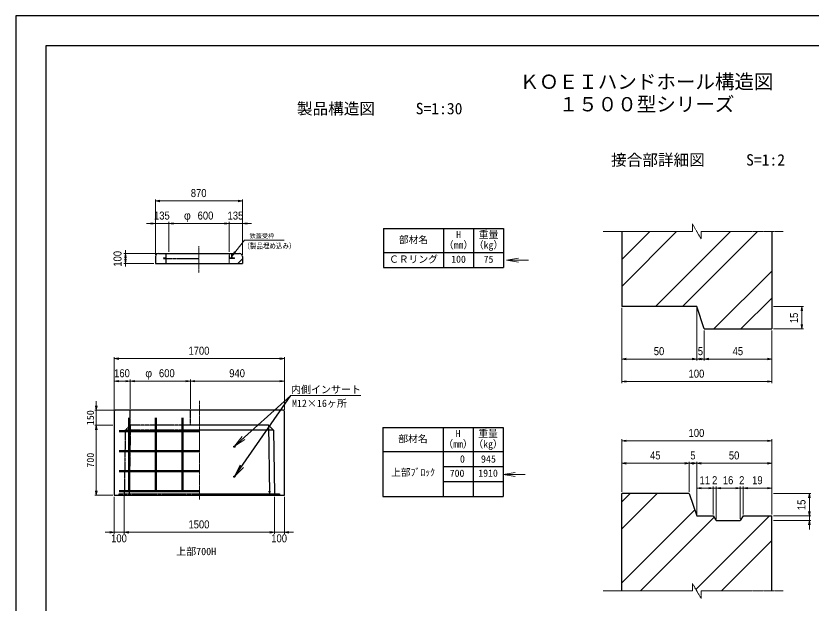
# Model space of a CAD drawing. Units: millimetres, scale not verified. Extents: x -210 to 210, y -148 to 148.
# Drawn here: x -210 to 54.8, y -47.2 to 148.5 of the extents above; entities that cross this region are included whole.
import ezdxf
from ezdxf.enums import TextEntityAlignment as Align

# ---------------------------------------------------------------- set-up
doc = ezdxf.new("R2010")
doc.units = ezdxf.units.MM
doc.linetypes.add('USER1', pattern=[12.95, 6.35, -3.175, 0.25, -3.175])
doc.linetypes.add('USER2', pattern=[4.7625, 3.175, -1.5875])
doc.layers.add('0-0', color=7, linetype='Continuous')
for name, color, linetype, lineweight in [('0-1_0', 9, 'Continuous', 25), ('0-2_dims', 2, 'Continuous', 13), ('0-3_pen1実線', 4, 'Continuous', 13), ('0-4_pen2実線', 3, 'Continuous', 13), ('0-5_pen3実線', 7, 'Continuous', 25), ('0-6_pen4実線', 6, 'Continuous', 25), ('0-7_pen1一点', 4, 'USER1', 13), ('0-8_pen2破線', 3, 'USER2', 25), ('0-9_鉄筋１', 7, 'Continuous', 50), ('0-A_鉄筋２', 7, 'Continuous', 50)]:
    doc.layers.add(name, color=color, linetype=linetype, lineweight=lineweight)
doc.styles.add('ＭＳ ゴシック', font='')
doc.styles.add('ＭＳ Ｐゴシック', font='')
doc.styles.get('ＭＳ ゴシック').set_extended_font_data('MS Gothic')
doc.styles.get('ＭＳ Ｐゴシック').set_extended_font_data('MS PGothic')

# ---------------------------------------------------------------- blocks, each defined once
blk = doc.blocks.new('部分図 1')
at = {"layer": '0-1_0'}
blk.add_lwpolyline([(0, 0), (12600, 0), (12600, 8910), (0, 8910)], close=True, dxfattribs=at)
at = {"layer": '0-2_dims'}
for p, q in [((1394.07, 6519.59), (1394.07, 7074.54)), ((2264.07, 6534.59), (2264.07, 7074.54)), ((1394.07, 7059.54), (2264.07, 7059.54)), ((1394.07, 6834.54), (1304.07, 6834.54)), ((1394.07, 6519.59), (1394.07, 6849.54)), ((1529.07, 6834.54), (1394.07, 6834.54)), ((1529.07, 6549.59), (1529.07, 6849.54)), ((1529.07, 6549.59), (1529.07, 6849.54)), ((1529.07, 6834.54), (2129.07, 6834.54)), ((1529.07, 6834.54), (1619.07, 6834.54)), ((2129.07, 6834.54), (2039.07, 6834.54)), ((2129.07, 6549.59), (2129.07, 6849.54)), ((2129.07, 6549.59), (2129.07, 6849.54)), ((2129.07, 6834.54), (2264.07, 6834.54)), ((2264.07, 6519.59), (2264.07, 6849.54)), ((2264.07, 6834.54), (2354.07, 6834.54)), ((1409.07, 6534.59), (1079.13, 6534.59)), ((1094.13, 6534.59), (1094.13, 6566.41)), ((1094.13, 6534.59), (1094.13, 6434.59)), ((1379.07, 6434.59), (1079.13, 6434.59)), ((1094.13, 6434.59), (1094.13, 6402.78)), ((6052.03, 5989.69), (6052.03, 5464.03)), ((6052.03, 5989.69), (6052.03, 5239.03)), ((6802.03, 5989.69), (6802.03, 5464.03)), ((6802.03, 5989.69), (6802.03, 5464.03)), ((7567.03, 6004.69), (7867.12, 6004.69)), ((7852.12, 6004.69), (7852.12, 5779.69)), ((6877.03, 5764.69), (6877.03, 5464.03)), ((6877.03, 5764.69), (6877.03, 5464.03)), ((7552.03, 5764.69), (7552.03, 5464.03)), ((7552.03, 5764.69), (7552.03, 5239.03)), ((7567.03, 5779.69), (7867.12, 5779.69)), ((983, 4973), (983, 5498.51)), ((2683, 5483.51), (983, 5483.51)), ((2683, 4973), (2683, 5498.51)), ((6802.03, 5479.03), (6052.03, 5479.03)), ((6877.03, 5479.03), (6802.03, 5479.03)), ((6877.03, 5479.03), (7552.03, 5479.03)), ((983, 5258.51), (981.18, 5258.51)), ((983, 4973), (983, 5273.51)), ((1143, 5258.51), (983, 5258.51)), ((1143, 4983), (1143, 5273.51)), ((1143, 4983), (1143, 5273.51)), ((1143, 5258.51), (1144.82, 5258.51)), ((1143, 5258.51), (1743, 5258.51)), ((1743, 4983), (1743, 5273.51)), ((1743, 4983), (1743, 5273.51)), ((1743, 5258.51), (2683, 5258.51)), ((2683, 4973), (2683, 5273.51)), ((7552.03, 5254.03), (6052.03, 5254.03)), ((6052.03, 4150.99), (6052.03, 4676.54)), ((6052.03, 4661.54), (7552.03, 4661.54)), ((7552.03, 3925.99), (7552.03, 4676.54)), ((6052.03, 4150.99), (6052.03, 4451.54)), ((6727.03, 4150.99), (6727.03, 4451.54)), ((6727.03, 4150.99), (6727.03, 4451.54)), ((6802.03, 3925.99), (6802.03, 4451.54)), ((6802.03, 3925.99), (6802.03, 4451.54)), ((7552.03, 3925.99), (7552.03, 4451.54)), ((6727.03, 4436.54), (6052.03, 4436.54)), ((6727.03, 4436.54), (6802.03, 4436.54)), ((7552.03, 4436.54), (6802.03, 4436.54)), ((6802.03, 3925.99), (6802.03, 4203.77)), ((6967.03, 4188.77), (6802.03, 4188.77)), ((6967.03, 4188.77), (6877.03, 4188.77)), ((6967.03, 3925.99), (6967.03, 4203.77)), ((6967.03, 3925.99), (6967.03, 4203.77)), ((6967.03, 4188.77), (6997.03, 4188.77)), ((6997.03, 3884.74), (6997.03, 4203.77)), ((6997.03, 3880.99), (6997.03, 4203.77)), ((6997.03, 4188.77), (7087.03, 4188.77)), ((6997.03, 4188.77), (7237.03, 4188.77)), ((7237.03, 4188.77), (7147.03, 4188.77)), ((7237.03, 3880.99), (7237.03, 4203.77)), ((7237.03, 3880.99), (7237.03, 4203.77)), ((7237.03, 4188.77), (7267.03, 4188.77)), ((7267.03, 3925.99), (7267.03, 4203.77)), ((7267.03, 3925.99), (7267.03, 4203.77)), ((7267.03, 4188.77), (7357.03, 4188.77)), ((7267.03, 4188.77), (7552.03, 4188.77)), ((7552.03, 3925.99), (7552.03, 4203.77)), ((7567.03, 4135.99), (7942.12, 4135.99)), ((7927.12, 4135.99), (7927.12, 3910.99)), ((983, 4103), (983, 3732)), ((1083, 4118), (1083, 3732)), ((1083, 4118), (1083, 3732)), ((2583, 4103), (2583, 3732)), ((2583, 4103), (2583, 3732)), ((2683, 4103), (2683, 3732)), ((7927.12, 3910.99), (7927.12, 4000.99)), ((7567.03, 3910.99), (7942.12, 3910.99)), ((7567.03, 3910.99), (7942.12, 3910.99)), ((7927.12, 3910.99), (7927.12, 3865.99)), ((7567.03, 3865.99), (7942.12, 3865.99)), ((7927.12, 3865.99), (7927.12, 3775.99)), ((983, 3747), (893, 3747)), ((1083, 3747), (983, 3747)), ((1083, 3747), (1173, 3747)), ((1083, 3747), (2583, 3747)), ((2583, 3747), (2493, 3747)), ((2583, 3747), (2683, 3747)), ((2683, 3747), (2773, 3747))]:
    blk.add_line(p, q, dxfattribs=at)
at = {"layer": '0-2_dims', "lineweight": 18}
for p, q in [((2330.09, 6667.95), (2681.55, 6667.95)), ((4899.5, 6466.52), (5121.43, 6466.52)), ((803, 4968), (803, 5058)), ((978, 4968), (788, 4968)), ((803, 4968), (803, 4818)), ((968, 4818), (788, 4818)), ((968, 4818), (788, 4818)), ((803, 4818), (803, 4728)), ((803, 4818), (803, 4118)), ((4866.5, 4326.06), (5088.43, 4326.06)), ((968, 4118), (788, 4118))]:
    blk.add_line(p, q, dxfattribs=at)
at = {"layer": '0-2_dims'}
for points in [[(1439.07, 7067.04), (1394.07, 7059.54), (1439.07, 7052.04)], [(2219.07, 7052.04), (2264.07, 7059.54), (2219.07, 7067.04)], [(1349.07, 6827.04), (1394.07, 6834.54), (1349.07, 6842.04)], [(1574.07, 6842.04), (1529.07, 6834.54), (1574.07, 6827.04)], [(1574.07, 6842.04), (1529.07, 6834.54), (1574.07, 6827.04)], [(2084.07, 6827.04), (2129.07, 6834.54), (2084.07, 6842.04)], [(2084.07, 6827.04), (2129.07, 6834.54), (2084.07, 6842.04)], [(2309.07, 6842.04), (2264.07, 6834.54), (2309.07, 6827.04)], [(2161.07, 6512.59), (2285.09, 6667.95), (2330.09, 6667.95)], [(1101.63, 6489.59), (1094.13, 6534.59), (1086.63, 6489.59)], [(2183.28, 6552.44), (2161.07, 6512.59), (2195.01, 6543.08)], [(1086.63, 6479.59), (1094.13, 6434.59), (1101.63, 6479.59)], [(7859.62, 5959.69), (7852.12, 6004.69), (7844.62, 5959.69)], [(7844.62, 5824.69), (7852.12, 5779.69), (7859.62, 5824.69)], [(1028, 5491.01), (983, 5483.51), (1028, 5476.01)], [(2638, 5476.01), (2683, 5483.51), (2638, 5491.01)], [(6097.03, 5486.53), (6052.03, 5479.03), (6097.03, 5471.53)], [(6757.03, 5471.53), (6802.03, 5479.03), (6757.03, 5486.53)], [(6847.03, 5486.53), (6802.03, 5479.03), (6847.03, 5471.53)], [(6832.03, 5471.53), (6877.03, 5479.03), (6832.03, 5486.53)], [(6922.03, 5486.53), (6877.03, 5479.03), (6922.03, 5471.53)], [(7507.03, 5471.53), (7552.03, 5479.03), (7507.03, 5486.53)], [(1028, 5266.01), (983, 5258.51), (1028, 5251.01)], [(1098, 5251.01), (1143, 5258.51), (1098, 5266.01)], [(1188, 5266.01), (1143, 5258.51), (1188, 5251.01)], [(1698, 5251.01), (1743, 5258.51), (1698, 5266.01)], [(1788, 5266.01), (1743, 5258.51), (1788, 5251.01)], [(2638, 5251.01), (2683, 5258.51), (2638, 5266.01)], [(6097.03, 5261.53), (6052.03, 5254.03), (6097.03, 5246.53)], [(7507.03, 5246.53), (7552.03, 5254.03), (7507.03, 5261.53)], [(6097.03, 4669.04), (6052.03, 4661.54), (6097.03, 4654.04)], [(7507.03, 4654.04), (7552.03, 4661.54), (7507.03, 4669.04)], [(6097.03, 4444.04), (6052.03, 4436.54), (6097.03, 4429.04)], [(6682.03, 4429.04), (6727.03, 4436.54), (6682.03, 4444.04)], [(6772.03, 4444.04), (6727.03, 4436.54), (6772.03, 4429.04)], [(6757.03, 4429.04), (6802.03, 4436.54), (6757.03, 4444.04)], [(6847.03, 4444.04), (6802.03, 4436.54), (6847.03, 4429.04)], [(7507.03, 4429.04), (7552.03, 4436.54), (7507.03, 4444.04)], [(6847.03, 4196.27), (6802.03, 4188.77), (6847.03, 4181.27)], [(6922.03, 4181.27), (6967.03, 4188.77), (6922.03, 4196.27)], [(6922.03, 4181.27), (6967.03, 4188.77), (6922.03, 4196.27)], [(7042.03, 4196.27), (6997.03, 4188.77), (7042.03, 4181.27)], [(7042.03, 4196.27), (6997.03, 4188.77), (7042.03, 4181.27)], [(7192.03, 4181.27), (7237.03, 4188.77), (7192.03, 4196.27)], [(7192.03, 4181.27), (7237.03, 4188.77), (7192.03, 4196.27)], [(7312.03, 4196.27), (7267.03, 4188.77), (7312.03, 4181.27)], [(7312.03, 4196.27), (7267.03, 4188.77), (7312.03, 4181.27)], [(7507.03, 4181.27), (7552.03, 4188.77), (7507.03, 4196.27)], [(7934.62, 4090.99), (7927.12, 4135.99), (7919.62, 4090.99)], [(7919.62, 3955.99), (7927.12, 3910.99), (7934.62, 3955.99)], [(7919.62, 3955.99), (7927.12, 3910.99), (7934.62, 3955.99)], [(7934.62, 3820.99), (7927.12, 3865.99), (7919.62, 3820.99)], [(938, 3739.5), (983, 3747), (938, 3754.5)], [(1128, 3754.5), (1083, 3747), (1128, 3739.5)], [(1128, 3754.5), (1083, 3747), (1128, 3739.5)], [(2538, 3739.5), (2583, 3747), (2538, 3754.5)], [(2538, 3739.5), (2583, 3747), (2538, 3754.5)], [(2728, 3754.5), (2683, 3747), (2728, 3739.5)]]:
    blk.add_lwpolyline(points, dxfattribs=at)
at = {"layer": '0-2_dims', "lineweight": 18}
for points in [[(5019.5, 6486.52), (4899.5, 6466.52), (5019.5, 6446.52)], [(795.5, 5013), (803, 4968), (810.5, 5013)], [(810.5, 4773), (803, 4818), (795.5, 4773)], [(810.5, 4773), (803, 4818), (795.5, 4773)], [(4986.5, 4346.06), (4866.5, 4326.06), (4986.5, 4306.06)], [(795.5, 4163), (803, 4118), (810.5, 4163)]]:
    blk.add_lwpolyline(points, dxfattribs=at)
at = {"layer": '0-3_pen1実線'}
for p, q in [((6052.03, 6475.03), (6331.69, 6754.69)), ((6052.03, 6205.62), (6601.1, 6754.69)), ((6389.92, 6004.69), (7139.92, 6754.69)), ((6659.33, 6004.69), (7409.33, 6754.69)), ((2161.07, 6513.62), (2182.05, 6534.59)), ((2129.07, 6481.62), (2132.05, 6484.59)), ((2216.75, 6434.59), (2264.07, 6481.91)), ((6973.14, 5779.69), (7552.03, 6358.58)), ((7242.55, 5779.69), (7552.03, 6089.18)), ((6052.03, 4050.36), (6137.66, 4135.99)), ((6052.03, 3780.95), (6407.07, 4135.99)), ((6052.03, 3242.14), (6781.74, 3971.85)), ((6240.29, 3160.99), (6976.33, 3897.03)), ((6793.64, 3175.52), (7529.11, 3910.99)), ((7048.51, 3160.99), (7552.03, 3664.51))]:
    blk.add_line(p, q, dxfattribs=at)
at = {"layer": '0-4_pen2実線'}
for p, q in [((2129.07, 6522.09), (2135.07, 6522.09)), ((2155.07, 6534.59), (2155.07, 6490.59)), ((2161.07, 6534.59), (2161.07, 6490.59)), ((2185.07, 6484.59), (2129.07, 6484.59)), ((2155.07, 6490.59), (2135.07, 6490.59)), ((2185.07, 6490.59), (2161.07, 6490.59)), ((2185.07, 6490.59), (2185.07, 6484.59))]:
    blk.add_line(p, q, dxfattribs=at)
at = {"layer": '0-4_pen2実線', "linetype": 'USER2'}
blk.add_line((2135.07, 6522.09), (2135.07, 6490.59), dxfattribs=at)
at = {"layer": '0-4_pen2実線'}
blk.add_lwpolyline([(2129.07, 6522.09), (2129.07, 6484.59), (2129.07, 6434.59)], dxfattribs=at)
at = {"layer": '0-5_pen3実線'}
for p, q in [((4272.07, 6783.86), (4272.07, 6393.86)), ((4572.07, 6783.86), (4572.07, 6393.86)), ((6052.03, 6754.69), (6052.03, 6004.69)), ((7552.03, 6754.69), (7552.03, 5779.69)), ((1424.07, 6534.59), (2234.07, 6534.59)), ((3672.07, 6543.86), (4872.07, 6543.86)), ((1394.07, 6504.59), (1394.07, 6434.59)), ((2264.07, 6504.59), (2264.07, 6434.59)), ((1394.07, 6434.59), (2264.07, 6434.59)), ((6802.03, 6004.69), (6052.03, 6004.69)), ((6877.03, 5779.69), (6802.03, 6004.69)), ((6877.03, 5779.69), (7552.03, 5779.69)), ((2187.33, 4307.55), (2747, 5115)), ((993, 4968), (983, 4958)), ((983, 4958), (983, 4118)), ((2673, 4968), (993, 4968)), ((2673, 4968), (2683, 4958)), ((2683, 4118), (2683, 4958)), ((2523, 4818), (1833, 4818)), ((2573, 4768), (1833, 4768)), ((2523, 4818), (2533.79, 4133)), ((4267, 4793.54), (4267, 4103.54)), ((4567, 4793.54), (4567, 4103.54)), ((3667, 4553.54), (4867, 4553.54)), ((4267, 4403.54), (4867, 4403.54)), ((4267, 4253.54), (4867, 4253.54)), ((1833, 4133), (2633, 4133)), ((2633, 4133), (2638, 4118)), ((2638, 4118), (2633, 4133)), ((6052.03, 3160.99), (6052.03, 4135.99)), ((6727.03, 4135.99), (6052.03, 4135.99)), ((983, 4118), (2683, 4118)), ((7267.03, 3910.99), (7237.03, 3865.99)), ((7267.03, 3910.99), (7552.03, 3910.99)), ((7552.03, 3160.99), (7552.03, 3910.99))]:
    blk.add_line(p, q, dxfattribs=at)
for points in [[(2523, 4818), (2573, 4768), (2583, 4133)], [(2239.26, 4417.57), (2187.33, 4307.55), (2272.13, 4394.78)], [(6727.03, 4135.99), (6802.03, 3910.99), (6967.03, 3910.99), (6997.03, 3865.99), (7237.03, 3865.99)]]:
    blk.add_lwpolyline(points, dxfattribs=at)
for centre in [(2183, 4603), (2183, 4303.4)]:
    blk.add_circle(centre, 6, dxfattribs=at)
for centre, start, end in [((1424.07, 6504.59), 90, 180), ((2234.07, 6504.59), 0, 90)]:
    blk.add_arc(centre, 30, start, end, dxfattribs=at)
at = {"layer": '0-6_pen4実線'}
for p, q in [((3672.07, 6783.86), (4872.07, 6783.86)), ((3672.07, 6783.86), (3672.07, 6393.86)), ((4872.07, 6783.86), (4872.07, 6393.86)), ((3672.07, 6393.86), (4872.07, 6393.86)), ((3667, 4793.54), (4867, 4793.54)), ((3667, 4793.54), (3667, 4103.54)), ((4867, 4793.54), (4867, 4103.54)), ((3667, 4103.54), (4867, 4103.54))]:
    blk.add_line(p, q, dxfattribs=at)
blk.add_lwpolyline([(300, 300), (12300, 300), (12300, 8610), (300, 8610)], close=True, dxfattribs=at)
at = {"layer": '0-7_pen1一点'}
for p, q in [((6758.73, 6754.69), (5864.53, 6754.69)), ((6758.73, 6754.69), (6758.73, 6829.69)), ((6845.33, 6679.69), (6758.73, 6829.69)), ((7664.53, 6754.69), (6845.33, 6754.69)), ((6845.33, 6754.69), (6845.33, 6679.69)), ((1829.07, 6608.67), (1829.07, 6341.04)), ((1833, 4075), (1833, 5061.88)), ((6758.73, 3160.99), (6758.73, 3235.99)), ((6845.33, 3085.99), (6758.73, 3235.99)), ((6758.73, 3160.99), (5864.53, 3160.99)), ((7664.53, 3160.99), (6845.33, 3160.99)), ((6845.33, 3160.99), (6845.33, 3085.99))]:
    blk.add_line(p, q, dxfattribs=at)
at = {"layer": '0-8_pen2破線'}
for p, q in [((1497.07, 6534.59), (1497.07, 6434.59)), ((1473.07, 6490.59), (1497.07, 6490.59)), ((1473.07, 6490.59), (1473.07, 6484.59)), ((1473.07, 6484.59), (1829.07, 6484.59)), ((1743, 4818), (1743, 4968)), ((1093, 4768), (1083, 4133)), ((1143, 4818), (1093, 4768)), ((1833, 4768), (1093, 4768)), ((1143, 4818), (1132.21, 4132.94)), ((1033, 4133), (1028, 4118)), ((1028, 4118), (1033, 4133)), ((1033, 4133), (1833, 4133))]:
    blk.add_line(p, q, dxfattribs=at)
at = {"layer": '0-8_pen2破線', "color": 7, "linetype": 'Continuous', "lineweight": 13}
for points in [[(2183.51, 4608.98), (2747, 5115), (3447.5, 5115)], [(2259.43, 4704.04), (2183.51, 4608.98), (2286.16, 4674.28)]]:
    blk.add_lwpolyline(points, dxfattribs=at)
at = {"layer": '0-8_pen2破線'}
blk.add_lwpolyline([(1833, 4818), (1143, 4818), (1143, 4968)], dxfattribs=at)
at = {"layer": '0-9_鉄筋１'}
for p, q in [((1133, 4843), (1133, 4148)), ((1398, 4843), (1398, 4148)), ((1663, 4843), (1663, 4148)), ((1133, 4758), (1833, 4758)), ((1133, 4558), (1833, 4558)), ((1133, 4358), (1833, 4358)), ((2530.24, 4358), (2533, 4358)), ((1133, 4158), (1833, 4158)), ((2533, 4158), (2533, 4148))]:
    blk.add_line(p, q, dxfattribs=at)
at = {"layer": '0-A_鉄筋２'}
for p, q in [((1133, 4843), (1133, 4893)), ((1398, 4843), (1398, 4893)), ((1663, 4843), (1663, 4893)), ((1133, 4758), (1033, 4758)), ((1133, 4558), (1033, 4558)), ((1133, 4358), (1033, 4358)), ((1133, 4158), (1033, 4158)), ((2533, 4158), (2533.39, 4158))]:
    blk.add_line(p, q, dxfattribs=at)
at = {"layer": '0-2_dims', "color": 7, "style": 'ＭＳ Ｐゴシック'}
for s, height, width, p in [('870', 79.98, 0.9, (1747.25, 7074.54)), ('135', 79.98, 0.9, (1379.75, 6849.54)), ('600', 79.98, 0.9, (1815.43, 6849.54)), ('135', 79.98, 0.9, (2114.75, 6849.54)), ('（製品埋め込み）', 54.61, 0.85, (2272.6, 6566.39)), ('1700', 79.98, 0.9, (1723.91, 5498.51)), ('50', 79.98, 0.9, (6372.48, 5494.03)), ('5', 79.98, 0.9, (6812.26, 5494.03)), ('45', 79.98, 0.9, (7159.98, 5494.03)), ('160', 79.98, 0.9, (981.18, 5273.51)), ('600', 79.98, 0.9, (1429.36, 5273.51)), ('940', 79.98, 0.9, (2131.18, 5273.51)), ('100', 79.98, 0.9, (6720.21, 5269.03)), ('100', 79.98, 0.9, (6720.21, 4676.54)), ('45', 79.98, 0.9, (6334.98, 4451.54)), ('5', 79.98, 0.9, (6737.26, 4451.54)), ('50', 79.98, 0.9, (7122.48, 4451.54)), ('11', 79.98, 0.9, (6829.98, 4203.77)), ('2', 79.98, 0.9, (6954.76, 4203.77)), ('16', 79.98, 0.9, (7062.48, 4203.77)), ('2', 79.98, 0.9, (7224.76, 4203.77)), ('19', 79.98, 0.9, (7354.98, 4203.77)), ('1500', 79.98, 0.9, (1723.91, 3762)), ('100', 79.98, 0.9, (951.18, 3622.91)), ('100', 79.98, 0.9, (2551.18, 3622.91))]:
    blk.add_text(s, height=height, dxfattribs=dict(at, width=width)).set_placement(p, align=Align.BOTTOM_LEFT)
for s, height, p in [('φ', 79.98, (1679.07, 6849.54)), ('鉄蓋受枠', 44.11, (2334.37, 6674.49)), ('φ', 79.98, (1293, 5273.51))]:
    blk.add_text(s, height=height, dxfattribs=at).set_placement(p, align=Align.BOTTOM_LEFT)
at = {"layer": '0-2_dims', "color": 7, "style": 'ＭＳ Ｐゴシック', "width": 0.9}
for s, p in [('100', (1079.13, 6402.78)), ('15', (7837.12, 5837.65)), ('15', (7912.12, 3968.95))]:
    blk.add_text(s, height=79.98, rotation=90, dxfattribs=at).set_placement(p, align=Align.BOTTOM_LEFT)
at = {"layer": '0-2_dims', "color": 7, "style": 'ＭＳ ゴシック'}
for s, p in [('150', (802.5, 4818)), ('700', (802.5, 4393))]:
    blk.add_text(s, height=73.31, rotation=90, dxfattribs=at).set_placement(p, align=Align.BOTTOM_LEFT)
at = {"layer": '0-5_pen3実線', "style": 'ＭＳ ゴシック'}
for s, height, p in [('\u3000製品構造図\u3000', 114.4, (2651.46, 7891.74)), ('S=1:30', 114.4, (3994.1, 7891.74)), ('\u3000接合部詳細図\u3000', 114.4, (5790.1, 7378.74)), ('S=1:2', 114.3, (7294.84, 7378.76)), ('H', 71.47, (4397.7, 6667.62)), ('重量', 71.47, (4624.59, 6667.62)), ('部材名', 71.47, (3825.84, 6615.12)), ('（mm）', 71.49, (4275.8, 6562.61)), ('（kg）', 71.49, (4575.8, 6562.61)), ('ＣＲリング', 71.46, (3728.37, 6420.13)), ('100', 71.47, (4348.96, 6420.12)), ('75', 71.44, (4673.34, 6420.14)), ('H', 71.47, (4392.63, 4677.3)), ('重量', 71.47, (4619.52, 4677.3)), ('部材名', 71.47, (3820.77, 4624.8)), ('（mm）', 71.49, (4270.73, 4572.29)), ('（kg）', 71.49, (4570.73, 4572.29)), ('0', 73.31, (4436, 4421.54)), ('945', 73.31, (4646, 4421.54)), ('上部ﾌﾞﾛｯｸ', 71.48, (3747.64, 4288.8)), ('700', 71.48, (4334.37, 4280.39)), ('1910', 71.45, (4619.93, 4281.31)), ('上部700H', 73.31, (1601, 3497))]:
    blk.add_text(s, height=height, dxfattribs=at).set_placement(p, align=Align.BOTTOM_LEFT)
at = {"layer": '0-6_pen4実線', "style": 'ＭＳ ゴシック'}
for s, p in [('\u3000ＫＯＥＩハンドホール構造図\u3000', (4837.55, 8137.5)), ('１５００型シリーズ', (5422.51, 7912.5))]:
    blk.add_text(s, height=143, dxfattribs=at).set_placement(p, align=Align.BOTTOM_LEFT)
at = {"layer": '0-8_pen2破線', "color": 7, "style": 'ＭＳ ゴシック'}
for s, p in [('内側インサート', (2747.5, 5115.5)), ('M12×16ヶ所', (2758, 4978))]:
    blk.add_text(s, height=73.31, dxfattribs=at).set_placement(p, align=Align.BOTTOM_LEFT)

msp = doc.modelspace()

# ---------------------------------------------------------------- block references
at = {"layer": '0-0', "xscale": 0.0333333, "yscale": 0.0333333}
msp.add_blockref('部分図 1', (-210, -148.5), dxfattribs=at)

doc.saveas('drawing.dxf')
